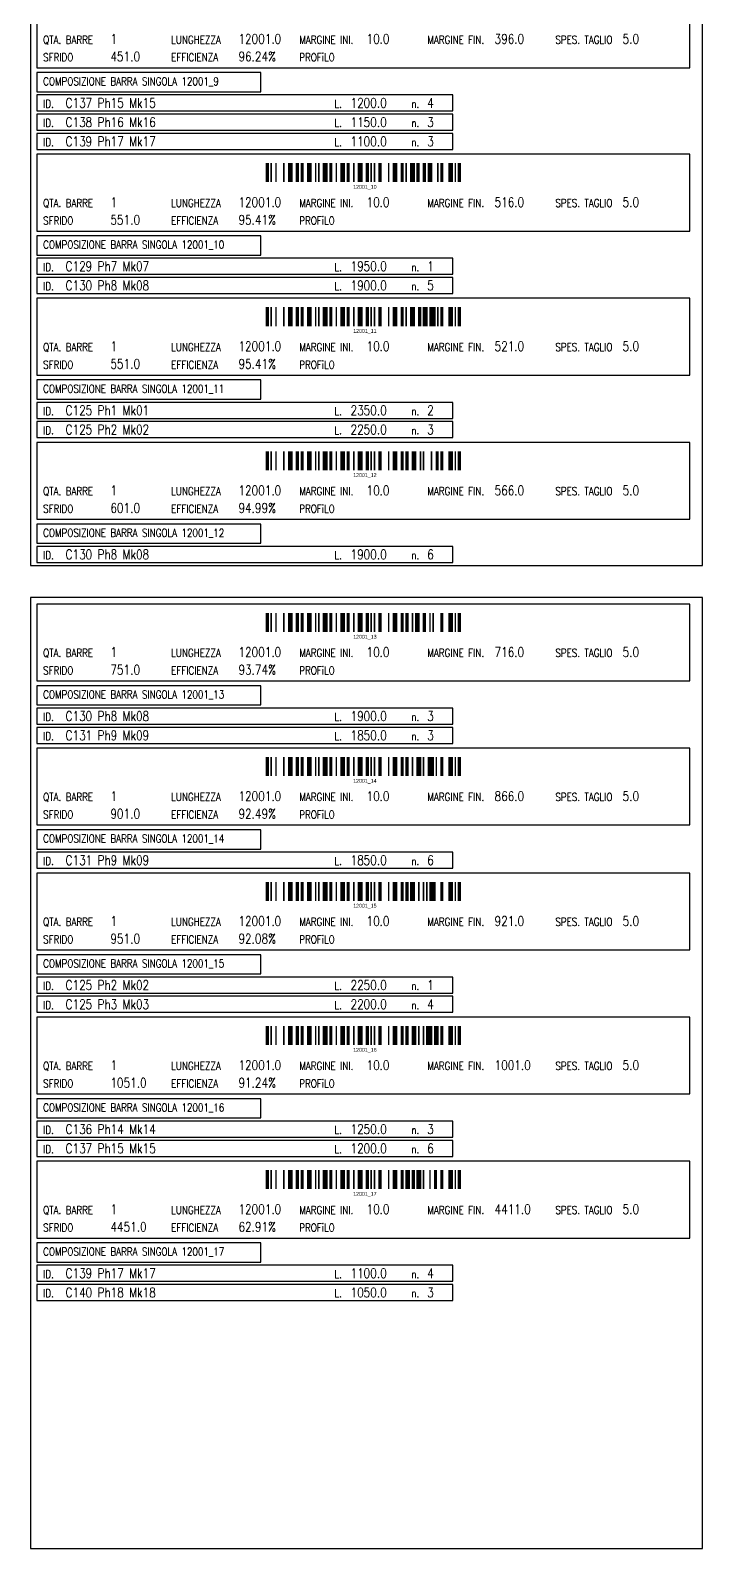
# Model space of a CAD drawing. Header units: millimetres. Extents: x -56 to 421004, y -1 to 91234.
# Drawn here: x 152496 to 164671, y 37773 to 65263 of the extents above; entities that cross this region are included whole.
import ezdxf
from ezdxf.enums import TextEntityAlignment as Align

# ---------------------------------------------------------------- set-up
doc = ezdxf.new("R2010")
doc.units = ezdxf.units.MM
doc.styles.add('EasyCutStyle', font='romans.shx', dxfattribs={"width": 0.8})

# ---------------------------------------------------------------- blocks, each defined once
blk = doc.blocks.new('BARCODE128_12001_10')
at = {"linetype": 'Continuous'}
for points, const_width in [([(1, 0), (1, 12)], 2), ([(3.5, 0), (3.5, 12)], 1), ([(6.5, 0), (6.5, 12)], 1), ([(11.5, 0), (11.5, 12)], 1), ([(15.5, 0), (15.5, 12)], 3), ([(20, 0), (20, 12)], 2), ([(23, 0), (23, 12)], 2), ([(27.5, 0), (27.5, 12)], 3), ([(31.5, 0), (31.5, 12)], 1), ([(33.5, 0), (33.5, 12)], 1), ([(37.5, 0), (37.5, 12)], 3), ([(41, 0), (41, 12)], 2), ([(44.5, 0), (44.5, 12)], 1), ([(48.5, 0), (48.5, 12)], 3), ([(52, 0), (52, 12)], 2), ([(55.5, 0), (55.5, 12)], 1), ([(59.5, 0), (59.5, 12)], 3), ([(64, 0), (64, 12)], 2), ([(66.5, 0), (66.5, 12)], 1), ([(68.5, 0), (68.5, 12)], 1), ([(72, 0), (72, 12)], 2), ([(77.5, 0), (77.5, 12)], 1), ([(81.5, 0), (81.5, 12)], 3), ([(86, 0), (86, 12)], 2), ([(88.5, 0), (88.5, 12)], 1), ([(92.5, 0), (92.5, 12)], 3), ([(96, 0), (96, 12)], 2), ([(100, 0), (100, 12)], 2), ([(103.5, 0), (103.5, 12)], 3), ([(108.5, 0), (108.5, 12)], 1), ([(111, 0), (111, 12)], 2), ([(116.5, 0), (116.5, 12)], 3), ([(119.5, 0), (119.5, 12)], 1), ([(122, 0), (122, 12)], 2)]:
    blk.add_lwpolyline(points, dxfattribs=dict(at, const_width=const_width))
blk.add_text('12001_10', height=2.4).set_placement((62.5, -4.2), align=Align.CENTER)
blk = doc.blocks.new('BARCODE128_12001_11')
at = {"linetype": 'Continuous'}
for points, const_width in [([(1, 0), (1, 12)], 2), ([(3.5, 0), (3.5, 12)], 1), ([(6.5, 0), (6.5, 12)], 1), ([(11.5, 0), (11.5, 12)], 1), ([(15.5, 0), (15.5, 12)], 3), ([(20, 0), (20, 12)], 2), ([(23, 0), (23, 12)], 2), ([(27.5, 0), (27.5, 12)], 3), ([(31.5, 0), (31.5, 12)], 1), ([(33.5, 0), (33.5, 12)], 1), ([(37.5, 0), (37.5, 12)], 3), ([(41, 0), (41, 12)], 2), ([(44.5, 0), (44.5, 12)], 1), ([(48.5, 0), (48.5, 12)], 3), ([(52, 0), (52, 12)], 2), ([(55.5, 0), (55.5, 12)], 1), ([(59.5, 0), (59.5, 12)], 3), ([(64, 0), (64, 12)], 2), ([(66.5, 0), (66.5, 12)], 1), ([(68.5, 0), (68.5, 12)], 1), ([(72, 0), (72, 12)], 2), ([(77.5, 0), (77.5, 12)], 1), ([(81.5, 0), (81.5, 12)], 3), ([(86, 0), (86, 12)], 2), ([(88.5, 0), (88.5, 12)], 1), ([(92.5, 0), (92.5, 12)], 3), ([(97, 0), (97, 12)], 2), ([(100.5, 0), (100.5, 12)], 3), ([(105, 0), (105, 12)], 4), ([(108.5, 0), (108.5, 12)], 1), ([(111, 0), (111, 12)], 2), ([(116.5, 0), (116.5, 12)], 3), ([(119.5, 0), (119.5, 12)], 1), ([(122, 0), (122, 12)], 2)]:
    blk.add_lwpolyline(points, dxfattribs=dict(at, const_width=const_width))
blk.add_text('12001_11', height=2.4).set_placement((62.5, -4.2), align=Align.CENTER)
blk = doc.blocks.new('BARCODE128_12001_12')
at = {"linetype": 'Continuous'}
for points, const_width in [([(1, 0), (1, 12)], 2), ([(3.5, 0), (3.5, 12)], 1), ([(6.5, 0), (6.5, 12)], 1), ([(11.5, 0), (11.5, 12)], 1), ([(15.5, 0), (15.5, 12)], 3), ([(20, 0), (20, 12)], 2), ([(23, 0), (23, 12)], 2), ([(27.5, 0), (27.5, 12)], 3), ([(31.5, 0), (31.5, 12)], 1), ([(33.5, 0), (33.5, 12)], 1), ([(37.5, 0), (37.5, 12)], 3), ([(41, 0), (41, 12)], 2), ([(44.5, 0), (44.5, 12)], 1), ([(48.5, 0), (48.5, 12)], 3), ([(52, 0), (52, 12)], 2), ([(55.5, 0), (55.5, 12)], 1), ([(59.5, 0), (59.5, 12)], 3), ([(64, 0), (64, 12)], 2), ([(66.5, 0), (66.5, 12)], 1), ([(68.5, 0), (68.5, 12)], 1), ([(72, 0), (72, 12)], 2), ([(77.5, 0), (77.5, 12)], 1), ([(81.5, 0), (81.5, 12)], 3), ([(86, 0), (86, 12)], 2), ([(89, 0), (89, 12)], 2), ([(93.5, 0), (93.5, 12)], 3), ([(97.5, 0), (97.5, 12)], 1), ([(99.5, 0), (99.5, 12)], 1), ([(104.5, 0), (104.5, 12)], 1), ([(108, 0), (108, 12)], 2), ([(111, 0), (111, 12)], 2), ([(116.5, 0), (116.5, 12)], 3), ([(119.5, 0), (119.5, 12)], 1), ([(122, 0), (122, 12)], 2)]:
    blk.add_lwpolyline(points, dxfattribs=dict(at, const_width=const_width))
blk.add_text('12001_12', height=2.4).set_placement((62.5, -4.2), align=Align.CENTER)
blk = doc.blocks.new('BARCODE128_12001_13')
at = {"linetype": 'Continuous'}
for points, const_width in [([(1, 0), (1, 12)], 2), ([(3.5, 0), (3.5, 12)], 1), ([(6.5, 0), (6.5, 12)], 1), ([(11.5, 0), (11.5, 12)], 1), ([(15.5, 0), (15.5, 12)], 3), ([(20, 0), (20, 12)], 2), ([(23, 0), (23, 12)], 2), ([(27.5, 0), (27.5, 12)], 3), ([(31.5, 0), (31.5, 12)], 1), ([(33.5, 0), (33.5, 12)], 1), ([(37.5, 0), (37.5, 12)], 3), ([(41, 0), (41, 12)], 2), ([(44.5, 0), (44.5, 12)], 1), ([(48.5, 0), (48.5, 12)], 3), ([(52, 0), (52, 12)], 2), ([(55.5, 0), (55.5, 12)], 1), ([(59.5, 0), (59.5, 12)], 3), ([(64, 0), (64, 12)], 2), ([(66.5, 0), (66.5, 12)], 1), ([(68.5, 0), (68.5, 12)], 1), ([(72, 0), (72, 12)], 2), ([(77.5, 0), (77.5, 12)], 1), ([(81.5, 0), (81.5, 12)], 3), ([(86, 0), (86, 12)], 2), ([(89, 0), (89, 12)], 2), ([(92.5, 0), (92.5, 12)], 1), ([(95.5, 0), (95.5, 12)], 3), ([(100, 0), (100, 12)], 2), ([(103.5, 0), (103.5, 12)], 1), ([(105.5, 0), (105.5, 12)], 1), ([(111, 0), (111, 12)], 2), ([(116.5, 0), (116.5, 12)], 3), ([(119.5, 0), (119.5, 12)], 1), ([(122, 0), (122, 12)], 2)]:
    blk.add_lwpolyline(points, dxfattribs=dict(at, const_width=const_width))
blk.add_text('12001_13', height=2.4).set_placement((62.5, -4.2), align=Align.CENTER)
blk = doc.blocks.new('BARCODE128_12001_14')
at = {"linetype": 'Continuous'}
for points, const_width in [([(1, 0), (1, 12)], 2), ([(3.5, 0), (3.5, 12)], 1), ([(6.5, 0), (6.5, 12)], 1), ([(11.5, 0), (11.5, 12)], 1), ([(15.5, 0), (15.5, 12)], 3), ([(20, 0), (20, 12)], 2), ([(23, 0), (23, 12)], 2), ([(27.5, 0), (27.5, 12)], 3), ([(31.5, 0), (31.5, 12)], 1), ([(33.5, 0), (33.5, 12)], 1), ([(37.5, 0), (37.5, 12)], 3), ([(41, 0), (41, 12)], 2), ([(44.5, 0), (44.5, 12)], 1), ([(48.5, 0), (48.5, 12)], 3), ([(52, 0), (52, 12)], 2), ([(55.5, 0), (55.5, 12)], 1), ([(59.5, 0), (59.5, 12)], 3), ([(64, 0), (64, 12)], 2), ([(66.5, 0), (66.5, 12)], 1), ([(68.5, 0), (68.5, 12)], 1), ([(72, 0), (72, 12)], 2), ([(77.5, 0), (77.5, 12)], 1), ([(81.5, 0), (81.5, 12)], 3), ([(86, 0), (86, 12)], 2), ([(89, 0), (89, 12)], 2), ([(92.5, 0), (92.5, 12)], 1), ([(96.5, 0), (96.5, 12)], 3), ([(99.5, 0), (99.5, 12)], 1), ([(104, 0), (104, 12)], 4), ([(107.5, 0), (107.5, 12)], 1), ([(111, 0), (111, 12)], 2), ([(116.5, 0), (116.5, 12)], 3), ([(119.5, 0), (119.5, 12)], 1), ([(122, 0), (122, 12)], 2)]:
    blk.add_lwpolyline(points, dxfattribs=dict(at, const_width=const_width))
blk.add_text('12001_14', height=2.4).set_placement((62.5, -4.2), align=Align.CENTER)
blk = doc.blocks.new('BARCODE128_12001_15')
at = {"linetype": 'Continuous'}
for points, const_width in [([(1, 0), (1, 12)], 2), ([(3.5, 0), (3.5, 12)], 1), ([(6.5, 0), (6.5, 12)], 1), ([(11.5, 0), (11.5, 12)], 1), ([(15.5, 0), (15.5, 12)], 3), ([(20, 0), (20, 12)], 2), ([(23, 0), (23, 12)], 2), ([(27.5, 0), (27.5, 12)], 3), ([(31.5, 0), (31.5, 12)], 1), ([(33.5, 0), (33.5, 12)], 1), ([(37.5, 0), (37.5, 12)], 3), ([(41, 0), (41, 12)], 2), ([(44.5, 0), (44.5, 12)], 1), ([(48.5, 0), (48.5, 12)], 3), ([(52, 0), (52, 12)], 2), ([(55.5, 0), (55.5, 12)], 1), ([(59.5, 0), (59.5, 12)], 3), ([(64, 0), (64, 12)], 2), ([(66.5, 0), (66.5, 12)], 1), ([(68.5, 0), (68.5, 12)], 1), ([(72, 0), (72, 12)], 2), ([(77.5, 0), (77.5, 12)], 1), ([(81.5, 0), (81.5, 12)], 3), ([(86, 0), (86, 12)], 2), ([(89, 0), (89, 12)], 2), ([(92.5, 0), (92.5, 12)], 3), ([(96.5, 0), (96.5, 12)], 1), ([(99.5, 0), (99.5, 12)], 1), ([(101.5, 0), (101.5, 12)], 1), ([(105, 0), (105, 12)], 4), ([(111, 0), (111, 12)], 2), ([(116.5, 0), (116.5, 12)], 3), ([(119.5, 0), (119.5, 12)], 1), ([(122, 0), (122, 12)], 2)]:
    blk.add_lwpolyline(points, dxfattribs=dict(at, const_width=const_width))
blk.add_text('12001_15', height=2.4).set_placement((62.5, -4.2), align=Align.CENTER)
blk = doc.blocks.new('BARCODE128_12001_16')
at = {"linetype": 'Continuous'}
for points, const_width in [([(1, 0), (1, 12)], 2), ([(3.5, 0), (3.5, 12)], 1), ([(6.5, 0), (6.5, 12)], 1), ([(11.5, 0), (11.5, 12)], 1), ([(15.5, 0), (15.5, 12)], 3), ([(20, 0), (20, 12)], 2), ([(23, 0), (23, 12)], 2), ([(27.5, 0), (27.5, 12)], 3), ([(31.5, 0), (31.5, 12)], 1), ([(33.5, 0), (33.5, 12)], 1), ([(37.5, 0), (37.5, 12)], 3), ([(41, 0), (41, 12)], 2), ([(44.5, 0), (44.5, 12)], 1), ([(48.5, 0), (48.5, 12)], 3), ([(52, 0), (52, 12)], 2), ([(55.5, 0), (55.5, 12)], 1), ([(59.5, 0), (59.5, 12)], 3), ([(64, 0), (64, 12)], 2), ([(66.5, 0), (66.5, 12)], 1), ([(68.5, 0), (68.5, 12)], 1), ([(72, 0), (72, 12)], 2), ([(77.5, 0), (77.5, 12)], 1), ([(81.5, 0), (81.5, 12)], 3), ([(86, 0), (86, 12)], 2), ([(89, 0), (89, 12)], 2), ([(93.5, 0), (93.5, 12)], 3), ([(96.5, 0), (96.5, 12)], 1), ([(99.5, 0), (99.5, 12)], 1), ([(103, 0), (103, 12)], 4), ([(107.5, 0), (107.5, 12)], 3), ([(111, 0), (111, 12)], 2), ([(116.5, 0), (116.5, 12)], 3), ([(119.5, 0), (119.5, 12)], 1), ([(122, 0), (122, 12)], 2)]:
    blk.add_lwpolyline(points, dxfattribs=dict(at, const_width=const_width))
blk.add_text('12001_16', height=2.4).set_placement((62.5, -4.2), align=Align.CENTER)
blk = doc.blocks.new('BARCODE128_12001_17')
at = {"linetype": 'Continuous'}
for points, const_width in [([(1, 0), (1, 12)], 2), ([(3.5, 0), (3.5, 12)], 1), ([(6.5, 0), (6.5, 12)], 1), ([(11.5, 0), (11.5, 12)], 1), ([(15.5, 0), (15.5, 12)], 3), ([(20, 0), (20, 12)], 2), ([(23, 0), (23, 12)], 2), ([(27.5, 0), (27.5, 12)], 3), ([(31.5, 0), (31.5, 12)], 1), ([(33.5, 0), (33.5, 12)], 1), ([(37.5, 0), (37.5, 12)], 3), ([(41, 0), (41, 12)], 2), ([(44.5, 0), (44.5, 12)], 1), ([(48.5, 0), (48.5, 12)], 3), ([(52, 0), (52, 12)], 2), ([(55.5, 0), (55.5, 12)], 1), ([(59.5, 0), (59.5, 12)], 3), ([(64, 0), (64, 12)], 2), ([(66.5, 0), (66.5, 12)], 1), ([(68.5, 0), (68.5, 12)], 1), ([(72, 0), (72, 12)], 2), ([(77.5, 0), (77.5, 12)], 1), ([(81.5, 0), (81.5, 12)], 3), ([(86, 0), (86, 12)], 2), ([(89.5, 0), (89.5, 12)], 3), ([(93, 0), (93, 12)], 2), ([(96.5, 0), (96.5, 12)], 3), ([(99.5, 0), (99.5, 12)], 1), ([(103.5, 0), (103.5, 12)], 1), ([(107, 0), (107, 12)], 2), ([(111, 0), (111, 12)], 2), ([(116.5, 0), (116.5, 12)], 3), ([(119.5, 0), (119.5, 12)], 1), ([(122, 0), (122, 12)], 2)]:
    blk.add_lwpolyline(points, dxfattribs=dict(at, const_width=const_width))
blk.add_text('12001_17', height=2.4).set_placement((62.5, -4.2), align=Align.CENTER)

msp = doc.modelspace()

# ---------------------------------------------------------------- linework, layer by layer
at = {"color": 5}
for points in [[(152496.17, 55571.42), (164671.09, 55571.42), (164671.09, 72790.23), (152496.17, 72790.23)], [(152612.12, 64586.66), (164439.18, 64586.66), (164439.18, 65978.08), (152612.12, 65978.08)], [(152612.12, 64151.84), (156670.43, 64151.84), (156670.43, 64499.69), (152612.12, 64499.69)], [(152612.12, 63803.98), (160148.97, 63803.98), (160148.97, 64093.86), (152612.12, 64093.86)], [(152612.12, 63456.13), (160148.97, 63456.13), (160148.97, 63746.01), (152612.12, 63746.01)], [(152612.12, 63108.27), (160148.97, 63108.27), (160148.97, 63398.15), (152612.12, 63398.15)], [(152612.12, 61629.89), (164439.18, 61629.89), (164439.18, 63021.31), (152612.12, 63021.31)], [(152612.12, 61195.07), (156670.43, 61195.07), (156670.43, 61542.93), (152612.12, 61542.93)], [(152612.12, 60847.22), (160148.97, 60847.22), (160148.97, 61137.1), (152612.12, 61137.1)], [(152612.12, 60499.36), (160148.97, 60499.36), (160148.97, 60789.24), (152612.12, 60789.24)], [(152612.12, 59020.98), (164439.18, 59020.98), (164439.18, 60412.4), (152612.12, 60412.4)], [(152612.12, 58586.16), (156670.43, 58586.16), (156670.43, 58934.02), (152612.12, 58934.02)], [(152612.12, 58238.31), (160148.97, 58238.31), (160148.97, 58528.19), (152612.12, 58528.19)], [(152612.12, 57890.45), (160148.97, 57890.45), (160148.97, 58180.33), (152612.12, 58180.33)], [(152612.12, 56412.07), (164439.18, 56412.07), (164439.18, 57803.49), (152612.12, 57803.49)], [(152612.12, 55977.25), (156670.43, 55977.25), (156670.43, 56325.11), (152612.12, 56325.11)], [(152612.12, 55629.4), (160148.97, 55629.4), (160148.97, 55919.28), (152612.12, 55919.28)], [(152496.17, 37772.85), (164671.09, 37772.85), (164671.09, 54991.66), (152496.17, 54991.66)], [(152612.12, 53484.29), (164439.18, 53484.29), (164439.18, 54875.71), (152612.12, 54875.71)], [(152612.12, 53049.47), (156670.43, 53049.47), (156670.43, 53397.33), (152612.12, 53397.33)], [(152612.12, 52701.62), (160148.97, 52701.62), (160148.97, 52991.5), (152612.12, 52991.5)], [(152612.12, 52353.76), (160148.97, 52353.76), (160148.97, 52643.64), (152612.12, 52643.64)], [(152612.12, 50875.38), (164439.18, 50875.38), (164439.18, 52266.8), (152612.12, 52266.8)], [(152612.12, 50440.56), (156670.43, 50440.56), (156670.43, 50788.42), (152612.12, 50788.42)], [(152612.12, 50092.71), (160148.97, 50092.71), (160148.97, 50382.59), (152612.12, 50382.59)], [(152612.12, 48614.32), (164439.18, 48614.32), (164439.18, 50005.74), (152612.12, 50005.74)], [(152612.12, 48179.51), (156670.43, 48179.51), (156670.43, 48527.36), (152612.12, 48527.36)], [(152612.12, 47831.65), (160148.97, 47831.65), (160148.97, 48121.53), (152612.12, 48121.53)], [(152612.12, 47483.8), (160148.97, 47483.8), (160148.97, 47773.68), (152612.12, 47773.68)], [(152612.12, 46005.41), (164439.18, 46005.41), (164439.18, 47396.83), (152612.12, 47396.83)], [(152612.12, 45570.6), (156670.43, 45570.6), (156670.43, 45918.45), (152612.12, 45918.45)], [(152612.12, 45222.74), (160148.97, 45222.74), (160148.97, 45512.62), (152612.12, 45512.62)], [(152612.12, 44874.89), (160148.97, 44874.89), (160148.97, 45164.76), (152612.12, 45164.76)], [(152612.12, 43396.5), (164439.18, 43396.5), (164439.18, 44787.92), (152612.12, 44787.92)], [(152612.12, 42961.68), (156670.43, 42961.68), (156670.43, 43309.54), (152612.12, 43309.54)], [(152612.12, 42613.83), (160148.97, 42613.83), (160148.97, 42903.71), (152612.12, 42903.71)], [(152612.12, 42265.97), (160148.97, 42265.97), (160148.97, 42555.85), (152612.12, 42555.85)]]:
    msp.add_lwpolyline(points, close=True, dxfattribs=at)

# ---------------------------------------------------------------- block references
at = {"xscale": 28.74833057849901, "yscale": 28.74833057851356, "zscale": 28.74833057851239}
for name, p in [('BARCODE128_12001_10', (156757.63, 62515.82)), ('BARCODE128_12001_11', (156757.63, 59906.91)), ('BARCODE128_12001_12', (156757.63, 57298)), ('BARCODE128_12001_13', (156757.63, 54370.22)), ('BARCODE128_12001_14', (156757.63, 51761.31)), ('BARCODE128_12001_15', (156757.63, 49500.25)), ('BARCODE128_12001_16', (156757.63, 46891.34)), ('BARCODE128_12001_17', (156757.63, 44282.43))]:
    msp.add_blockref(name, p, dxfattribs=at)

# ---------------------------------------------------------------- texts
at = {"color": 1, "style": 'EasyCutStyle', "width": 0.8}
for s, height, p in [('QTA. BARRE', 144.94, (152728.07, 65021.48)), ('LUNGHEZZA', 144.94, (155047.1, 65021.48)), ('MARGINE INI.', 144.9395, (157366.14, 65021.48)), ('MARGINE FIN.', 144.9395, (159685.17, 65021.48)), ('SPES. TAGLIO', 144.9395, (162004.2, 65021.48)), ('SFRIDO', 144.94, (152728.07, 64702.61)), ('EFFICIENZA', 144.94, (155047.1, 64702.61)), ('PROFiLO', 144.94, (157366.14, 64702.61)), ('ID.', 144.94, (152728.07, 63861.96)), ('L.', 144.94, (158003.87, 63861.96)), ('n.', 144.94, (159395.29, 63861.96)), ('ID.', 144.94, (152728.07, 63514.11)), ('L.', 144.94, (158003.87, 63514.11)), ('n.', 144.94, (159395.29, 63514.11)), ('ID.', 144.94, (152728.07, 63166.25)), ('L.', 144.94, (158003.87, 63166.25)), ('n.', 144.94, (159395.29, 63166.25)), ('QTA. BARRE', 144.94, (152728.07, 62064.71)), ('LUNGHEZZA', 144.94, (155047.1, 62064.71)), ('MARGINE INI.', 144.9395, (157366.14, 62064.71)), ('MARGINE FIN.', 144.9395, (159685.17, 62064.71)), ('SPES. TAGLIO', 144.9395, (162004.2, 62064.71)), ('SFRIDO', 144.94, (152728.07, 61745.84)), ('EFFICIENZA', 144.94, (155047.1, 61745.84)), ('PROFiLO', 144.94, (157366.14, 61745.84)), ('ID.', 144.94, (152728.07, 60905.19)), ('L.', 144.94, (158003.87, 60905.19)), ('n.', 144.94, (159395.29, 60905.19)), ('ID.', 144.94, (152728.07, 60557.34)), ('L.', 144.94, (158003.87, 60557.34)), ('n.', 144.94, (159395.29, 60557.34)), ('QTA. BARRE', 144.94, (152728.07, 59455.8)), ('LUNGHEZZA', 144.94, (155047.1, 59455.8)), ('MARGINE INI.', 144.9395, (157366.14, 59455.8)), ('MARGINE FIN.', 144.9395, (159685.17, 59455.8)), ('SPES. TAGLIO', 144.9395, (162004.2, 59455.8)), ('SFRIDO', 144.94, (152728.07, 59136.93)), ('EFFICIENZA', 144.94, (155047.1, 59136.93)), ('PROFiLO', 144.94, (157366.14, 59136.93)), ('ID.', 144.94, (152728.07, 58296.28)), ('L.', 144.94, (158003.87, 58296.28)), ('n.', 144.94, (159395.29, 58296.28)), ('ID.', 144.94, (152728.07, 57948.43)), ('L.', 144.94, (158003.87, 57948.43)), ('n.', 144.94, (159395.29, 57948.43)), ('QTA. BARRE', 144.94, (152728.07, 56846.89)), ('LUNGHEZZA', 144.94, (155047.1, 56846.89)), ('MARGINE INI.', 144.9395, (157366.14, 56846.89)), ('MARGINE FIN.', 144.9395, (159685.17, 56846.89)), ('SPES. TAGLIO', 144.9395, (162004.2, 56846.89)), ('SFRIDO', 144.94, (152728.07, 56528.02)), ('EFFICIENZA', 144.94, (155047.1, 56528.02)), ('PROFiLO', 144.94, (157366.14, 56528.02)), ('ID.', 144.94, (152728.07, 55687.37)), ('L.', 144.94, (158003.87, 55687.37)), ('n.', 144.94, (159395.29, 55687.37)), ('QTA. BARRE', 144.94, (152728.07, 53919.11)), ('LUNGHEZZA', 144.94, (155047.1, 53919.11)), ('MARGINE INI.', 144.9395, (157366.14, 53919.11)), ('MARGINE FIN.', 144.9395, (159685.17, 53919.11)), ('SPES. TAGLIO', 144.9395, (162004.2, 53919.11)), ('SFRIDO', 144.94, (152728.07, 53600.24)), ('EFFICIENZA', 144.94, (155047.1, 53600.24)), ('PROFiLO', 144.94, (157366.14, 53600.24)), ('ID.', 144.94, (152728.07, 52759.59)), ('L.', 144.94, (158003.87, 52759.59)), ('n.', 144.94, (159395.29, 52759.59)), ('ID.', 144.94, (152728.07, 52411.74)), ('L.', 144.94, (158003.87, 52411.74)), ('n.', 144.94, (159395.29, 52411.74)), ('QTA. BARRE', 144.94, (152728.07, 51310.2)), ('LUNGHEZZA', 144.94, (155047.1, 51310.2)), ('MARGINE INI.', 144.9395, (157366.14, 51310.2)), ('MARGINE FIN.', 144.9395, (159685.17, 51310.2)), ('SPES. TAGLIO', 144.9395, (162004.2, 51310.2)), ('SFRIDO', 144.94, (152728.07, 50991.33)), ('EFFICIENZA', 144.94, (155047.1, 50991.33)), ('PROFiLO', 144.94, (157366.14, 50991.33)), ('ID.', 144.94, (152728.07, 50150.68)), ('L.', 144.94, (158003.87, 50150.68)), ('n.', 144.94, (159395.29, 50150.68)), ('QTA. BARRE', 144.94, (152728.07, 49049.14)), ('LUNGHEZZA', 144.94, (155047.1, 49049.14)), ('MARGINE INI.', 144.9395, (157366.14, 49049.14)), ('MARGINE FIN.', 144.9395, (159685.17, 49049.14)), ('SPES. TAGLIO', 144.9395, (162004.2, 49049.14)), ('SFRIDO', 144.94, (152728.07, 48730.28)), ('EFFICIENZA', 144.94, (155047.1, 48730.28)), ('PROFiLO', 144.94, (157366.14, 48730.28)), ('ID.', 144.94, (152728.07, 47889.63)), ('L.', 144.94, (158003.87, 47889.63)), ('n.', 144.94, (159395.29, 47889.63)), ('ID.', 144.94, (152728.07, 47541.77)), ('L.', 144.94, (158003.87, 47541.77)), ('n.', 144.94, (159395.29, 47541.77)), ('QTA. BARRE', 144.94, (152728.07, 46440.23)), ('LUNGHEZZA', 144.94, (155047.1, 46440.23)), ('MARGINE INI.', 144.9395, (157366.14, 46440.23)), ('MARGINE FIN.', 144.9395, (159685.17, 46440.23)), ('SPES. TAGLIO', 144.9395, (162004.2, 46440.23)), ('SFRIDO', 144.94, (152728.07, 46121.37)), ('EFFICIENZA', 144.94, (155047.1, 46121.37)), ('PROFiLO', 144.94, (157366.14, 46121.37)), ('ID.', 144.94, (152728.07, 45280.72)), ('L.', 144.94, (158003.87, 45280.72)), ('n.', 144.94, (159395.29, 45280.72)), ('ID.', 144.94, (152728.07, 44932.86)), ('L.', 144.94, (158003.87, 44932.86)), ('n.', 144.94, (159395.29, 44932.86)), ('QTA. BARRE', 144.94, (152728.07, 43831.32)), ('LUNGHEZZA', 144.94, (155047.1, 43831.32)), ('MARGINE INI.', 144.9395, (157366.14, 43831.32)), ('MARGINE FIN.', 144.9395, (159685.17, 43831.32)), ('SPES. TAGLIO', 144.9395, (162004.2, 43831.32)), ('SFRIDO', 144.94, (152728.07, 43512.45)), ('EFFICIENZA', 144.94, (155047.1, 43512.45)), ('PROFiLO', 144.94, (157366.14, 43512.45)), ('ID.', 144.94, (152728.07, 42671.81)), ('L.', 144.94, (158003.87, 42671.81)), ('n.', 144.94, (159395.29, 42671.81)), ('ID.', 144.94, (152728.07, 42323.95)), ('L.', 144.94, (158003.87, 42323.95)), ('n.', 144.94, (159395.29, 42323.95))]:
    msp.add_text(s, height=height, dxfattribs=at).set_placement(p)
at = {"color": 3, "style": 'EasyCutStyle', "width": 0.8}
for s, height, p in [('1', 173.93, (153945.56, 65021.48)), ('12001.0', 173.927, (156264.6, 65021.48)), ('10.0', 173.927, (158583.63, 65021.48)), ('396.0', 173.927, (160902.66, 65021.48)), ('5.0', 173.927, (163221.69, 65021.48)), ('451.0', 173.927, (153945.56, 64702.61)), ('96.24%', 173.927, (156264.6, 64702.61)), ('C137 Ph15 Mk15', 173.9274, (153133.9, 63861.96)), ('1200.0', 173.927, (158293.75, 63861.96)), ('4', 173.93, (159685.17, 63861.96)), ('C138 Ph16 Mk16', 173.9274, (153133.9, 63514.11)), ('1150.0', 173.927, (158293.75, 63514.11)), ('3', 173.93, (159685.17, 63514.11)), ('C139 Ph17 Mk17', 173.9274, (153133.9, 63166.25)), ('1100.0', 173.927, (158293.75, 63166.25)), ('3', 173.93, (159685.17, 63166.25)), ('1', 173.93, (153945.56, 62064.71)), ('12001.0', 173.927, (156264.6, 62064.71)), ('10.0', 173.927, (158583.63, 62064.71)), ('516.0', 173.927, (160902.66, 62064.71)), ('5.0', 173.927, (163221.69, 62064.71)), ('551.0', 173.927, (153945.56, 61745.84)), ('95.41%', 173.927, (156264.6, 61745.84)), ('C129 Ph7 Mk07', 173.9274, (153133.9, 60905.19)), ('1950.0', 173.927, (158293.75, 60905.19)), ('1', 173.93, (159685.17, 60905.19)), ('C130 Ph8 Mk08', 173.9274, (153133.9, 60557.34)), ('1900.0', 173.927, (158293.75, 60557.34)), ('5', 173.93, (159685.17, 60557.34)), ('1', 173.93, (153945.56, 59455.8)), ('12001.0', 173.927, (156264.6, 59455.8)), ('10.0', 173.927, (158583.63, 59455.8)), ('521.0', 173.927, (160902.66, 59455.8)), ('5.0', 173.927, (163221.69, 59455.8)), ('551.0', 173.927, (153945.56, 59136.93)), ('95.41%', 173.927, (156264.6, 59136.93)), ('C125 Ph1 Mk01', 173.9274, (153133.9, 58296.28)), ('2350.0', 173.927, (158293.75, 58296.28)), ('2', 173.93, (159685.17, 58296.28)), ('C125 Ph2 Mk02', 173.9274, (153133.9, 57948.43)), ('2250.0', 173.927, (158293.75, 57948.43)), ('3', 173.93, (159685.17, 57948.43)), ('1', 173.93, (153945.56, 56846.89)), ('12001.0', 173.927, (156264.6, 56846.89)), ('10.0', 173.927, (158583.63, 56846.89)), ('566.0', 173.927, (160902.66, 56846.89)), ('5.0', 173.927, (163221.69, 56846.89)), ('601.0', 173.927, (153945.56, 56528.02)), ('94.99%', 173.927, (156264.6, 56528.02)), ('C130 Ph8 Mk08', 173.9274, (153133.9, 55687.37)), ('1900.0', 173.927, (158293.75, 55687.37)), ('6', 173.93, (159685.17, 55687.37)), ('1', 173.93, (153945.56, 53919.11)), ('12001.0', 173.927, (156264.6, 53919.11)), ('10.0', 173.927, (158583.63, 53919.11)), ('716.0', 173.927, (160902.66, 53919.11)), ('5.0', 173.927, (163221.69, 53919.11)), ('751.0', 173.927, (153945.56, 53600.24)), ('93.74%', 173.927, (156264.6, 53600.24)), ('C130 Ph8 Mk08', 173.9274, (153133.9, 52759.59)), ('1900.0', 173.927, (158293.75, 52759.59)), ('3', 173.93, (159685.17, 52759.59)), ('C131 Ph9 Mk09', 173.9274, (153133.9, 52411.74)), ('1850.0', 173.927, (158293.75, 52411.74)), ('3', 173.93, (159685.17, 52411.74)), ('1', 173.93, (153945.56, 51310.2)), ('12001.0', 173.927, (156264.6, 51310.2)), ('10.0', 173.927, (158583.63, 51310.2)), ('866.0', 173.927, (160902.66, 51310.2)), ('5.0', 173.927, (163221.69, 51310.2)), ('901.0', 173.927, (153945.56, 50991.33)), ('92.49%', 173.927, (156264.6, 50991.33)), ('C131 Ph9 Mk09', 173.9274, (153133.9, 50150.68)), ('1850.0', 173.927, (158293.75, 50150.68)), ('6', 173.93, (159685.17, 50150.68)), ('1', 173.93, (153945.56, 49049.14)), ('12001.0', 173.927, (156264.6, 49049.14)), ('10.0', 173.927, (158583.63, 49049.14)), ('921.0', 173.927, (160902.66, 49049.14)), ('5.0', 173.927, (163221.69, 49049.14)), ('951.0', 173.927, (153945.56, 48730.28)), ('92.08%', 173.927, (156264.6, 48730.28)), ('C125 Ph2 Mk02', 173.9274, (153133.9, 47889.63)), ('2250.0', 173.927, (158293.75, 47889.63)), ('1', 173.93, (159685.17, 47889.63)), ('C125 Ph3 Mk03', 173.9274, (153133.9, 47541.77)), ('2200.0', 173.927, (158293.75, 47541.77)), ('4', 173.93, (159685.17, 47541.77)), ('1', 173.93, (153945.56, 46440.23)), ('12001.0', 173.927, (156264.6, 46440.23)), ('10.0', 173.927, (158583.63, 46440.23)), ('1001.0', 173.927, (160902.66, 46440.23)), ('5.0', 173.927, (163221.69, 46440.23)), ('1051.0', 173.927, (153945.56, 46121.37)), ('91.24%', 173.927, (156264.6, 46121.37)), ('C136 Ph14 Mk14', 173.9274, (153133.9, 45280.72)), ('1250.0', 173.927, (158293.75, 45280.72)), ('3', 173.93, (159685.17, 45280.72)), ('C137 Ph15 Mk15', 173.9274, (153133.9, 44932.86)), ('1200.0', 173.927, (158293.75, 44932.86)), ('6', 173.93, (159685.17, 44932.86)), ('1', 173.93, (153945.56, 43831.32)), ('12001.0', 173.927, (156264.6, 43831.32)), ('10.0', 173.927, (158583.63, 43831.32)), ('4411.0', 173.927, (160902.66, 43831.32)), ('5.0', 173.927, (163221.69, 43831.32)), ('4451.0', 173.927, (153945.56, 43512.45)), ('62.91%', 173.927, (156264.6, 43512.45)), ('C139 Ph17 Mk17', 173.9274, (153133.9, 42671.81)), ('1100.0', 173.927, (158293.75, 42671.81)), ('4', 173.93, (159685.17, 42671.81)), ('C140 Ph18 Mk18', 173.9274, (153133.9, 42323.95)), ('1050.0', 173.927, (158293.75, 42323.95)), ('3', 173.93, (159685.17, 42323.95))]:
    msp.add_text(s, height=height, dxfattribs=at).set_placement(p)
at = {"color": 2, "style": 'EasyCutStyle', "width": 0.8}
for s, p in [('COMPOSIZIONE BARRA SINGOLA 12001_9', (152728.07, 64267.79)), ('COMPOSIZIONE BARRA SINGOLA 12001_10', (152728.07, 61311.02)), ('COMPOSIZIONE BARRA SINGOLA 12001_11', (152728.07, 58702.11)), ('COMPOSIZIONE BARRA SINGOLA 12001_12', (152728.07, 56093.2)), ('COMPOSIZIONE BARRA SINGOLA 12001_13', (152728.07, 53165.43)), ('COMPOSIZIONE BARRA SINGOLA 12001_14', (152728.07, 50556.51)), ('COMPOSIZIONE BARRA SINGOLA 12001_15', (152728.07, 48295.46)), ('COMPOSIZIONE BARRA SINGOLA 12001_16', (152728.07, 45686.55)), ('COMPOSIZIONE BARRA SINGOLA 12001_17', (152728.07, 43077.64))]:
    msp.add_text(s, height=144.9395, dxfattribs=at).set_placement(p)

doc.saveas('drawing.dxf')
